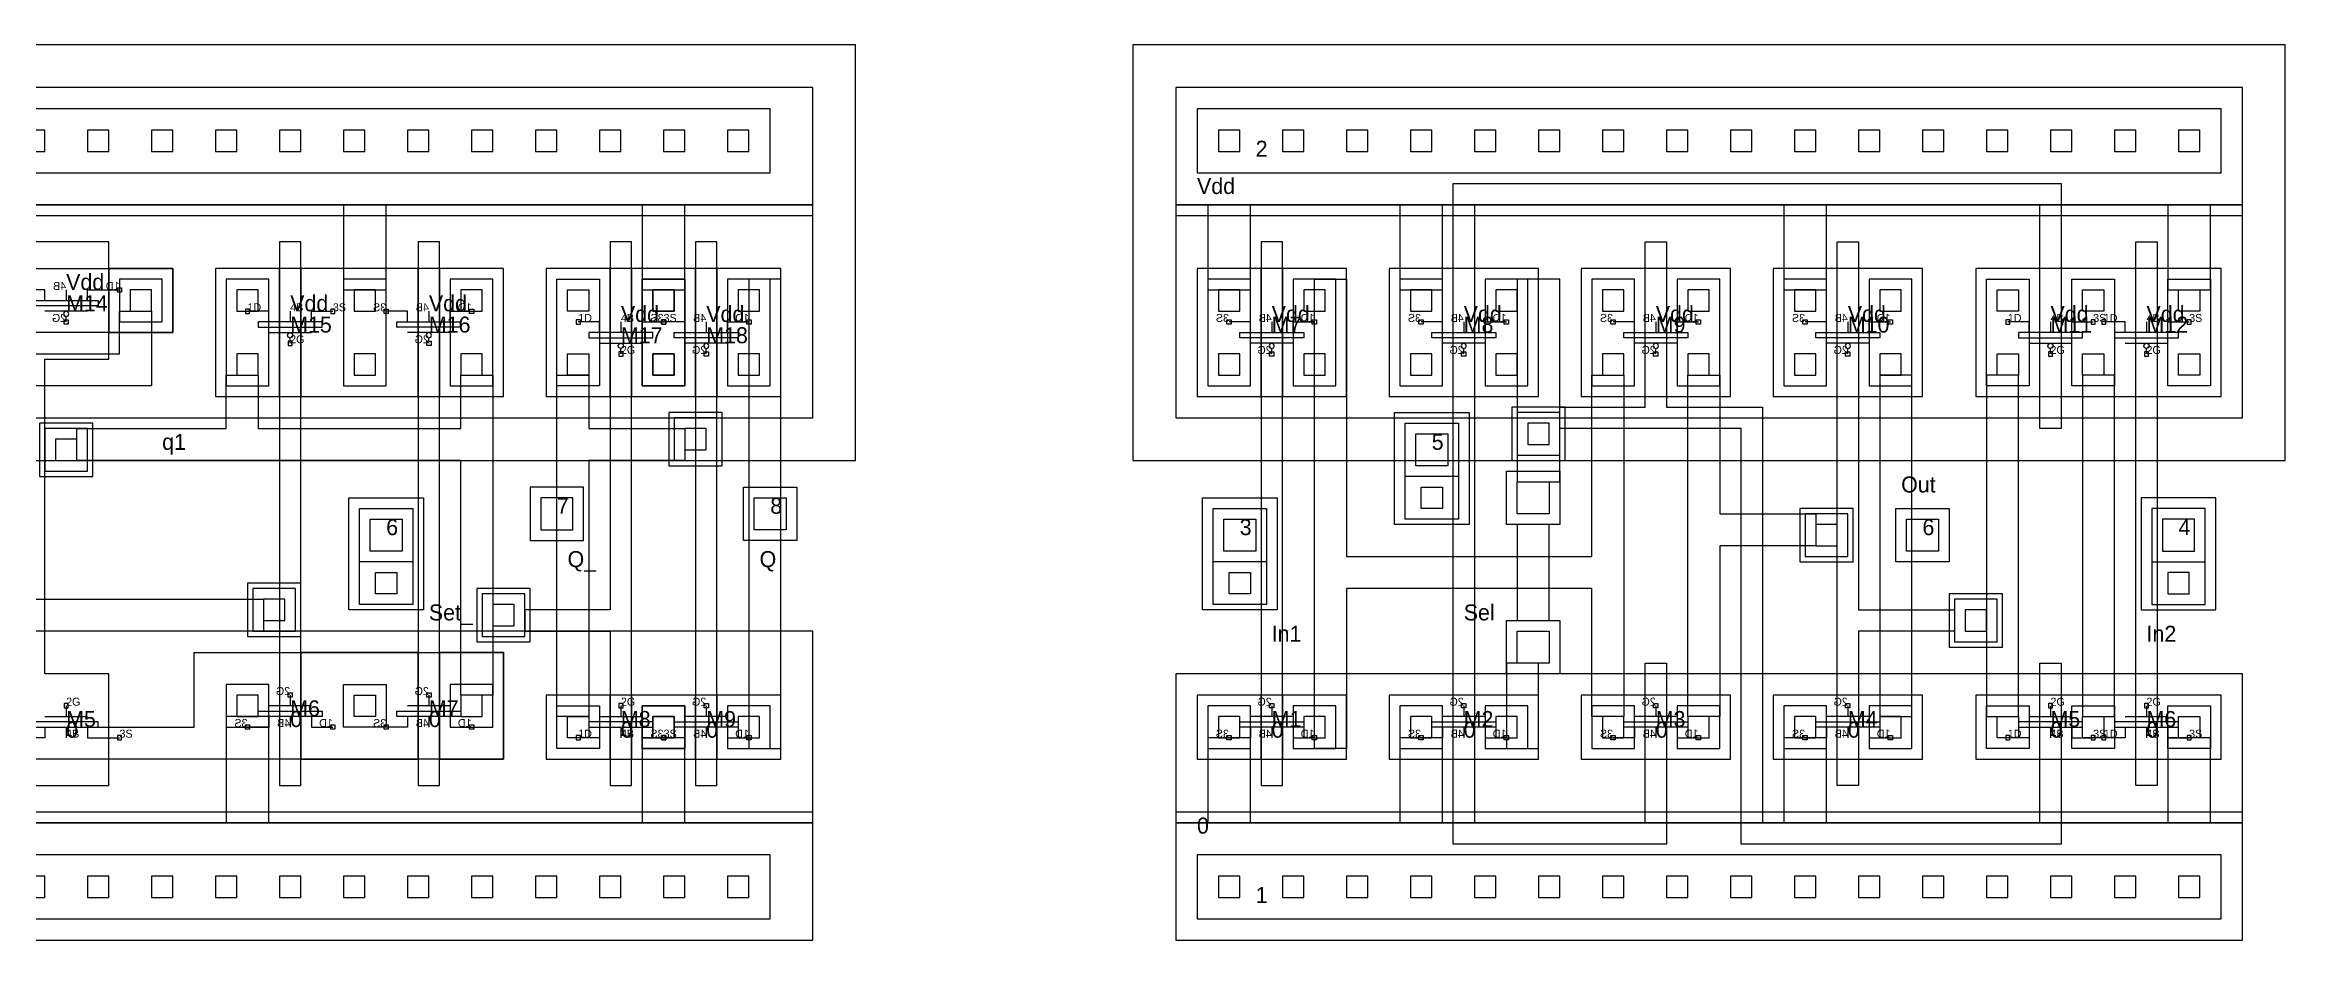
# Model space of a CAD drawing. Extents: x -4 to 794, y 0 to 644.
# Drawn here: x 384 to 594, y 230 to 314 of the extents above; entities that cross this region are included whole.
import ezdxf

# ---------------------------------------------------------------- set-up
doc = ezdxf.new("R2010")
doc.units = 0
for name, color, linetype in [('LAYER1', 7, 'CONTINUOUS'), ('LAYER10', 7, 'CONTINUOUS'), ('LAYER2', 7, 'CONTINUOUS'), ('LAYER25', 7, 'CONTINUOUS'), ('LAYER4', 7, 'CONTINUOUS'), ('LAYER42', 7, 'CONTINUOUS'), ('LAYER43', 7, 'CONTINUOUS'), ('LAYER44', 7, 'CONTINUOUS'), ('LAYER45', 7, 'CONTINUOUS'), ('LAYER46', 7, 'CONTINUOUS'), ('LAYER49', 7, 'CONTINUOUS'), ('LAYER5', 7, 'CONTINUOUS'), ('LAYER50', 7, 'CONTINUOUS'), ('LAYER51', 7, 'CONTINUOUS'), ('LAYER6', 7, 'CONTINUOUS'), ('LAYER8', 7, 'CONTINUOUS'), ('LAYER9', 7, 'CONTINUOUS')]:
    doc.layers.add(name, color=color, linetype=linetype)

# ---------------------------------------------------------------- blocks, each defined once
blk = doc.blocks.new('CCM1_1')
at = {"layer": 'LAYER25'}
blk.add_lwpolyline([(-1, -1), (1, -1), (1, 1), (-1, 1), (-1, -1)], dxfattribs=at)
at = {"layer": 'LAYER49'}
blk.add_lwpolyline([(-2, -2), (2, -2), (2, 2), (-2, 2), (-2, -2)], dxfattribs=at)
blk = doc.blocks.new('CCM1_2')
at = {"layer": 'LAYER25'}
for points in [[(-1, 5), (1, 5), (1, 7), (-1, 7), (-1, 5)], [(-1, -1), (1, -1), (1, 1), (-1, 1), (-1, -1)]]:
    blk.add_lwpolyline(points, dxfattribs=at)
at = {"layer": 'LAYER49'}
blk.add_lwpolyline([(-2, -2), (2, -2), (2, 8), (-2, 8), (-2, -2)], dxfattribs=at)
blk = doc.blocks.new('CCONT')
at = {"layer": 'LAYER25'}
blk.add_lwpolyline([(-1, -1), (1, -1), (1, 1), (-1, 1), (-1, -1)], dxfattribs=at)
blk = doc.blocks.new('CONT')
at = {"layer": 'LAYER25'}
blk.add_lwpolyline([(-1, -1), (1, -1), (1, 1), (-1, 1), (-1, -1)], dxfattribs=at)
blk = doc.blocks.new('M1V1M2')
at = {"layer": 'LAYER49'}
blk.add_lwpolyline([(-2.5, -2.5), (2.5, -2.5), (2.5, 2.5), (-2.5, 2.5), (-2.5, -2.5)], dxfattribs=at)
at = {"layer": 'LAYER50'}
blk.add_lwpolyline([(-1.5, -1.5), (1.5, -1.5), (1.5, 1.5), (-1.5, 1.5), (-1.5, -1.5)], dxfattribs=at)
at = {"layer": 'LAYER51'}
blk.add_lwpolyline([(-2.5, -2.5), (2.5, -2.5), (2.5, 2.5), (-2.5, 2.5), (-2.5, -2.5)], dxfattribs=at)
blk = doc.blocks.new('NMOS2X10_TOK')
at = {"layer": 'LAYER1'}
for points in [[(-2, 0), (-2, -1), (-4, -1)], [(-3, 0), (3, 0), (3, 0.5), (-3, 0.5), (-3, 0)], [(-2, 1), (2, 1)], [(0, 2), (0, 1)], [(0, 0), (0, -1)], [(2, 0), (2, -1), (4, -1)]]:
    blk.add_lwpolyline(points, dxfattribs=at)
at = {"layer": 'LAYER8'}
blk.add_lwpolyline([(-0.2, 1.8), (0.2, 1.8), (0.2, 2.2), (-0.2, 2.2), (-0.2, 1.8)], dxfattribs=at)
at = {"layer": 'LAYER9'}
for points in [[(-4.2, -1.2), (-3.8, -1.2), (-3.8, -0.8), (-4.2, -0.8), (-4.2, -1.2)], [(3.8, -1.2), (4.2, -1.2), (4.2, -0.8), (3.8, -0.8), (3.8, -1.2)]]:
    blk.add_lwpolyline(points, dxfattribs=at)
at = {"layer": 'LAYER5'}
for s, p in [('2G', (0, 2)), ('1D', (-4, -1)), ('4B', (0, -1)), ('3S', (4, -1))]:
    blk.add_text(s, height=0.75, dxfattribs=at).set_placement(p)
blk = doc.blocks.new('NMOS2X6_TOK')
at = {"layer": 'LAYER1'}
for points in [[(-2, 0), (-2, -1), (-4, -1)], [(-3, 0), (3, 0), (3, 0.5), (-3, 0.5), (-3, 0)], [(-2, 1), (2, 1)], [(0, 2), (0, 1)], [(0, 0), (0, -1)], [(2, 0), (2, -1), (4, -1)]]:
    blk.add_lwpolyline(points, dxfattribs=at)
at = {"layer": 'LAYER8'}
blk.add_lwpolyline([(-0.2, 1.8), (0.2, 1.8), (0.2, 2.2), (-0.2, 2.2), (-0.2, 1.8)], dxfattribs=at)
at = {"layer": 'LAYER9'}
for points in [[(-4.2, -1.2), (-3.8, -1.2), (-3.8, -0.8), (-4.2, -0.8), (-4.2, -1.2)], [(3.8, -1.2), (4.2, -1.2), (4.2, -0.8), (3.8, -0.8), (3.8, -1.2)]]:
    blk.add_lwpolyline(points, dxfattribs=at)
at = {"layer": 'LAYER5'}
for s, p in [('2G', (0, 2)), ('1D', (-4, -1)), ('4B', (0, -1)), ('3S', (4, -1))]:
    blk.add_text(s, height=0.75, dxfattribs=at).set_placement(p)
blk = doc.blocks.new('NMOS8X3_TOK')
at = {"layer": 'LAYER1'}
for points in [[(-2, 0), (-2, -1), (-5, -1)], [(-3, 0), (3, 0), (3, 0.5), (-3, 0.5), (-3, 0)], [(-2, 1), (2, 1)], [(0, 2), (0, 1)], [(0, 0), (0, -1)], [(2, 0), (2, -1), (5, -1)]]:
    blk.add_lwpolyline(points, dxfattribs=at)
at = {"layer": 'LAYER8'}
blk.add_lwpolyline([(-0.2, 1.8), (0.2, 1.8), (0.2, 2.2), (-0.2, 2.2), (-0.2, 1.8)], dxfattribs=at)
at = {"layer": 'LAYER9'}
for points in [[(-5.2, -1.2), (-4.8, -1.2), (-4.8, -0.8), (-5.2, -0.8), (-5.2, -1.2)], [(4.8, -1.2), (5.2, -1.2), (5.2, -0.8), (4.8, -0.8), (4.8, -1.2)]]:
    blk.add_lwpolyline(points, dxfattribs=at)
at = {"layer": 'LAYER5'}
for s, p in [('2G', (0, 2)), ('1D', (-5, -1)), ('4B', (0, -1)), ('3S', (5, -1))]:
    blk.add_text(s, height=0.75, dxfattribs=at).set_placement(p)
blk = doc.blocks.new('P1CCM1')
at = {"layer": 'LAYER25'}
blk.add_lwpolyline([(-1, -1), (1, -1), (1, 1), (-1, 1), (-1, -1)], dxfattribs=at)
at = {"layer": 'LAYER46'}
blk.add_lwpolyline([(-2.5, -2.5), (2.5, -2.5), (2.5, 2.5), (-2.5, 2.5), (-2.5, -2.5)], dxfattribs=at)
at = {"layer": 'LAYER49'}
blk.add_lwpolyline([(-2, -2), (2, -2), (2, 2), (-2, 2), (-2, -2)], dxfattribs=at)
blk = doc.blocks.new('P1CCM1V1M2')
at = {"layer": 'LAYER25'}
blk.add_lwpolyline([(-1, -5.5), (1, -5.5), (1, -3.5), (-1, -3.5), (-1, -5.5)], dxfattribs=at)
at = {"layer": 'LAYER46'}
blk.add_lwpolyline([(-3.5, -7), (3.5, -7), (3.5, 3.5), (-3.5, 3.5), (-3.5, -7)], dxfattribs=at)
at = {"layer": 'LAYER49'}
blk.add_lwpolyline([(-2.5, -6.5), (2.5, -6.5), (2.5, 2.5), (-2.5, 2.5), (-2.5, -6.5)], dxfattribs=at)
at = {"layer": 'LAYER50'}
blk.add_lwpolyline([(-1.5, -1.5), (1.5, -1.5), (1.5, 1.5), (-1.5, 1.5), (-1.5, -1.5)], dxfattribs=at)
at = {"layer": 'LAYER51'}
blk.add_lwpolyline([(-2.5, -2.5), (2.5, -2.5), (2.5, 2.5), (-2.5, 2.5), (-2.5, -2.5)], dxfattribs=at)
blk = doc.blocks.new('PMOS2X12_TOK')
at = {"layer": 'LAYER1'}
for points in [[(-2, 0), (-2, 1), (-4, 1)], [(-3, -0.5), (3, -0.5), (3, 0), (-3, 0), (-3, -0.5)], [(0, 1), (0, 0)], [(2, 0), (2, 1), (4, 1)], [(-2, -1), (2, -1)], [(0, -1.5), (-0.18, -1.43), (-0.25, -1.25), (-0.18, -1.07), (0, -1), (0.18, -1.07), (0.25, -1.25), (0.18, -1.43), (0, -1.5)], [(0, -2), (0, -1.5)]]:
    blk.add_lwpolyline(points, dxfattribs=at)
at = {"layer": 'LAYER10'}
for points in [[(-4.2, 0.8), (-3.8, 0.8), (-3.8, 1.2), (-4.2, 1.2), (-4.2, 0.8)], [(3.8, 0.8), (4.2, 0.8), (4.2, 1.2), (3.8, 1.2), (3.8, 0.8)]]:
    blk.add_lwpolyline(points, dxfattribs=at)
at = {"layer": 'LAYER8'}
blk.add_lwpolyline([(-0.2, -2.2), (0.2, -2.2), (0.2, -1.8), (-0.2, -1.8), (-0.2, -2.2)], dxfattribs=at)
at = {"layer": 'LAYER5'}
for s, p in [('1D', (-4, 1)), ('4B', (0, 1)), ('3S', (4, 1)), ('2G', (0, -2))]:
    blk.add_text(s, height=0.75, dxfattribs=at).set_placement(p)
blk = doc.blocks.new('PMOS8X6_TOK')
at = {"layer": 'LAYER1'}
for points in [[(-2, 0), (-2, 1), (-5, 1)], [(-3, -0.5), (3, -0.5), (3, 0), (-3, 0), (-3, -0.5)], [(0, 1), (0, 0)], [(2, 0), (2, 1), (5, 1)], [(-2, -1), (2, -1)], [(0, -1.5), (-0.18, -1.43), (-0.25, -1.25), (-0.18, -1.07), (0, -1), (0.18, -1.07), (0.25, -1.25), (0.18, -1.43), (0, -1.5)], [(0, -2), (0, -1.5)]]:
    blk.add_lwpolyline(points, dxfattribs=at)
at = {"layer": 'LAYER10'}
for points in [[(-5.2, 0.8), (-4.8, 0.8), (-4.8, 1.2), (-5.2, 1.2), (-5.2, 0.8)], [(4.8, 0.8), (5.2, 0.8), (5.2, 1.2), (4.8, 1.2), (4.8, 0.8)]]:
    blk.add_lwpolyline(points, dxfattribs=at)
at = {"layer": 'LAYER8'}
blk.add_lwpolyline([(-0.2, -2.2), (0.2, -2.2), (0.2, -1.8), (-0.2, -1.8), (-0.2, -2.2)], dxfattribs=at)
at = {"layer": 'LAYER5'}
for s, p in [('1D', (-5, 1)), ('4B', (0, 1)), ('3S', (5, 1)), ('2G', (0, -2))]:
    blk.add_text(s, height=0.75, dxfattribs=at).set_placement(p)
blk = doc.blocks.new('LATCH4')
at = {"layer": 'LAYER10'}
for points in [[(2, 51), (8, 51), (8, 63), (2, 63), (2, 51)], [(10, 51), (16, 51), (16, 63), (10, 63), (10, 51)], [(20, 51), (26, 51), (26, 63), (20, 63), (20, 51)], [(28, 51), (36, 51), (36, 63), (28, 63), (28, 51)], [(40, 51), (46, 51), (46, 63), (40, 63), (40, 51)], [(48, 63), (48, 51), (54, 51), (54, 57), (56, 57), (56, 63), (48, 63)], [(64, 57), (72, 57), (72, 63), (64, 63), (64, 57)], [(80, 57), (86, 57), (86, 63), (80, 63), (80, 57)], [(90, 51), (96, 51), (96, 63), (90, 63), (90, 51)], [(98, 51), (109, 51), (109, 63), (98, 63), (98, 51)], [(111, 51), (117, 51), (117, 63), (111, 63), (111, 51)], [(121, 51), (127, 51), (127, 63), (121, 63), (121, 51)], [(129, 51), (135, 51), (135, 63), (129, 63), (129, 51)], [(137, 51), (143, 51), (143, 63), (137, 63), (137, 51)]]:
    blk.add_lwpolyline(points, dxfattribs=at)
at = {"layer": 'LAYER42'}
blk.add_lwpolyline([(-4, 45), (150, 45), (150, 84), (-4, 84), (-4, 45)], dxfattribs=at)
at = {"layer": 'LAYER43'}
for points in [[(4, 72), (142, 72), (142, 78), (4, 78), (4, 72)], [(2, 51), (16, 51), (16, 63), (2, 63), (2, 51)], [(20, 51), (36, 51), (36, 63), (20, 63), (20, 51)], [(40, 63), (86, 63), (86, 57), (54, 57), (54, 51), (40, 51), (40, 63)], [(90, 51), (117, 51), (117, 63), (90, 63), (90, 51)], [(121, 51), (135, 51), (135, 63), (121, 63), (121, 51)], [(129, 51), (143, 51), (143, 63), (129, 63), (129, 51)], [(40, 23), (54, 23), (54, 20), (88, 20), (88, 27), (117, 27), (117, 17), (40, 17), (40, 23)], [(2, 17), (16, 17), (16, 23), (2, 23), (2, 17)], [(20, 17), (36, 17), (36, 23), (20, 23), (20, 17)], [(121, 17), (135, 17), (135, 23), (121, 23), (121, 17)], [(129, 17), (143, 17), (143, 23), (129, 23), (129, 17)], [(4, 2), (142, 2), (142, 8), (4, 8), (4, 2)]]:
    blk.add_lwpolyline(points, dxfattribs=at)
at = {"layer": 'LAYER44'}
for points in [[(0, 49), (146, 49), (146, 69), (0, 69), (0, 49)], [(0, 0), (146, 0), (146, 11), (0, 11), (0, 0)]]:
    blk.add_lwpolyline(points, dxfattribs=at)
at = {"layer": 'LAYER45'}
for points in [[(0, 69), (146, 69), (146, 80), (0, 80), (0, 69)], [(0, 11), (146, 11), (146, 29), (0, 29), (0, 11)]]:
    blk.add_lwpolyline(points, dxfattribs=at)
at = {"layer": 'LAYER46'}
for points in [[(8, 65.5), (8, 14.5), (10, 14.5), (10, 65.5), (8, 65.5)], [(26, 65.5), (26, 14.5), (28, 14.5), (28, 24), (46, 24), (46, 14.5), (48, 14.5), (48, 26), (28, 26), (28, 65.5), (26, 65.5)], [(46, 65.5), (48, 65.5), (48, 46), (39, 46), (39, 48), (46, 48), (46, 65.5)], [(64, 65.5), (56, 65.5), (56, 14.5), (64, 14.5), (64, 25), (58, 25), (58, 54.5), (64, 54.5), (64, 65.5)], [(80, 65.5), (72, 65.5), (72, 14.5), (80, 14.5), (80, 25), (74, 25), (74, 54.5), (80, 54.5), (80, 65.5)], [(96, 65.5), (96, 14.5), (98, 14.5), (98, 65.5), (96, 65.5)], [(109, 65.5), (109, 14.5), (111, 14.5), (111, 30), (111, 47), (111, 65.5), (109, 65.5)], [(127, 65.5), (127, 31), (119, 31), (119, 29), (127, 29), (127, 14.5), (129, 14.5), (129, 65.5), (127, 65.5)], [(135, 65.5), (135, 14.5), (137, 14.5), (137, 65.5), (135, 65.5)], [(32.5, 25), (39.5, 25), (39.5, 31), (32.5, 31), (32.5, 25)]]:
    blk.add_lwpolyline(points, dxfattribs=at)
at = {"layer": 'LAYER49'}
for points in [[(0, 68), (146, 68), (146, 80), (0, 80), (0, 68)], [(3, 61), (7, 61), (7, 69), (3, 69), (3, 61)], [(21, 61), (25, 61), (25, 69), (21, 69), (21, 61)], [(66, 61), (70, 61), (70, 69), (66, 69), (66, 61)], [(102, 61), (106, 61), (106, 69), (102, 69), (102, 61)], [(130, 61), (134, 61), (134, 69), (130, 69), (130, 61)], [(13, 62), (16, 62), (16, 36), (42, 36), (42, 53), (45, 53), (45, 21), (42, 21), (42, 33), (16, 33), (16, 18), (13, 18), (13, 62)], [(33.5, 48), (37, 48), (37, 62), (33.5, 62), (33.5, 48)], [(140, 18), (143, 18), (143, 62), (140, 62), (140, 18)], [(81, 59), (84, 59), (84, 52), (53, 52), (53, 32), (94.5, 32), (94.5, 29), (53, 29), (53, 21), (50, 21), (50, 55), (81, 55), (81, 59)], [(91, 53), (94, 53), (94, 48), (113, 48), (113, 53), (116, 53), (116, 23), (113, 23), (113, 45), (77, 45), (77, 48), (91, 48), (91, 53)], [(122, 53), (125, 53), (125, 48), (134, 48), (134, 45), (125, 45), (125, 21), (122, 21), (122, 53)], [(34, 18), (38, 18), (38, 26.5), (34, 26.5), (34, 18)], [(91, 11), (95, 11), (95, 21), (91, 21), (91, 11)], [(3, 11), (7, 11), (7, 19), (3, 19), (3, 11)], [(21, 11), (25, 11), (25, 19), (21, 19), (21, 11)], [(130, 11), (134, 11), (134, 19), (130, 19), (130, 11)], [(0, 0), (146, 0), (146, 12), (0, 12), (0, 0)]]:
    blk.add_lwpolyline(points, dxfattribs=at)
at = {"layer": 'LAYER51'}
blk.add_lwpolyline([(34.5, 29.5), (37.5, 29.5), (37.5, 41), (34.5, 41), (34.5, 29.5)], dxfattribs=at)
at = {"layer": 'LAYER9'}
for points in [[(88, 27), (96, 27), (96, 17), (80, 17), (80, 20), (88, 20), (88, 27)], [(98, 17), (109, 17), (109, 27), (98, 27), (98, 17)], [(111, 17), (117, 17), (117, 27), (111, 27), (111, 17)], [(2, 17), (8, 17), (8, 23), (2, 23), (2, 17)], [(10, 17), (16, 17), (16, 23), (10, 23), (10, 17)], [(20, 17), (26, 17), (26, 23), (20, 23), (20, 17)], [(28, 17), (36, 17), (36, 23), (28, 23), (28, 17)], [(40, 17), (46, 17), (46, 23), (40, 23), (40, 17)], [(48, 23), (54, 23), (54, 20), (56, 20), (56, 17), (48, 17), (48, 23)], [(121, 17), (127, 17), (127, 23), (121, 23), (121, 17)], [(129, 17), (135, 17), (135, 23), (129, 23), (129, 17)], [(137, 17), (143, 17), (143, 23), (137, 23), (137, 17)], [(64, 17), (72, 17), (72, 20), (64, 20), (64, 17)]]:
    blk.add_lwpolyline(points, dxfattribs=at)
for name, p in [('CCONT', (7, 75)), ('CONT', (13, 75)), ('CONT', (19, 75)), ('CONT', (25, 75)), ('CONT', (31, 75)), ('CONT', (37, 75)), ('CONT', (43, 75)), ('CONT', (49, 75)), ('CONT', (55, 75)), ('CONT', (61, 75)), ('CONT', (67, 75)), ('CONT', (73, 75)), ('CONT', (79, 75)), ('CONT', (85, 75)), ('CONT', (91, 75)), ('CONT', (97, 75)), ('CONT', (103, 75)), ('CONT', (109, 75)), ('CONT', (115, 75)), ('CONT', (121, 75)), ('CONT', (127, 75)), ('CONT', (133, 75)), ('CONT', (139, 75)), ('CCM1_2', (5, 54)), ('CCM1_2', (13, 54)), ('CCM1_2', (23, 54)), ('CCM1_2', (33, 54)), ('CCM1_2', (43, 54)), ('CCM1_2', (51, 54)), ('PMOS8X6_TOK', (60, 60)), ('CCM1_1', (68, 60)), ('CCM1_1', (83, 60)), ('CCM1_2', (93, 54)), ('CCM1_2', (104, 54)), ('CCM1_2', (114, 54)), ('CCM1_2', (132, 54)), ('CCM1_2', (140, 54)), ('PMOS2X12_TOK', (97, 58)), ('PMOS2X12_TOK', (128, 57)), ('P1CCM1', (76, 46)), ('P1CCM1', (135, 47)), ('M1V1M2', (122, 40)), ('P1CCM1', (95.5, 31)), ('P1CCM1', (117, 30.5)), ('CCM1_1', (93, 22)), ('CCM1_1', (114, 22)), ('CCM1_1', (5, 20)), ('CCM1_1', (13, 20)), ('CCM1_1', (23, 20)), ('CCM1_1', (33, 20)), ('CCM1_1', (43, 20)), ('CCM1_1', (51, 20)), ('NMOS8X3_TOK', (60, 20)), ('NMOS8X3_TOK', (76, 20)), ('NMOS2X6_TOK', (128, 20)), ('CCM1_1', (132, 20)), ('CCM1_1', (140, 20)), ('CCONT', (7, 5)), ('CONT', (13, 5)), ('CONT', (19, 5)), ('CONT', (25, 5)), ('CONT', (31, 5)), ('CONT', (37, 5)), ('CONT', (43, 5)), ('CONT', (49, 5)), ('CONT', (55, 5)), ('CONT', (61, 5)), ('CONT', (67, 5)), ('CONT', (73, 5)), ('CONT', (79, 5)), ('CONT', (85, 5)), ('CONT', (91, 5)), ('CONT', (97, 5)), ('CONT', (103, 5)), ('CONT', (109, 5)), ('CONT', (115, 5)), ('CONT', (121, 5)), ('CONT', (127, 5)), ('CONT', (133, 5)), ('CONT', (139, 5))]:
    blk.add_blockref(name, p)
at = {"xscale": -1}
for name, p in [('PMOS8X6_TOK', (76, 60)), ('CCM1_2', (124, 54)), ('CCM1_2', (132, 54)), ('PMOS2X12_TOK', (110, 58)), ('PMOS2X12_TOK', (9, 57)), ('PMOS2X12_TOK', (27, 57)), ('PMOS2X12_TOK', (47, 57)), ('PMOS2X12_TOK', (136, 57)), ('P1CCM1V1M2', (24, 46)), ('P1CCM1V1M2', (60, 44)), ('M1V1M2', (142, 40)), ('P1CCM1V1M2', (6, 38)), ('P1CCM1V1M2', (106, 38)), ('M1V1M2', (36, 27.5)), ('NMOS2X10_TOK', (97, 21)), ('CCM1_1', (104, 22)), ('NMOS2X10_TOK', (110, 21)), ('NMOS2X6_TOK', (9, 20)), ('NMOS2X6_TOK', (27, 20)), ('NMOS2X6_TOK', (47, 20)), ('CCM1_1', (124, 20)), ('CCM1_1', (132, 20)), ('NMOS2X6_TOK', (136, 20))]:
    blk.add_blockref(name, p, dxfattribs=at)
at = {"rotation": 180}
blk.add_blockref('P1CCM1V1M2', (36, 43), dxfattribs=at)
at = {"layer": 'LAYER2'}
for s, p in [('q1', (85, 46)), ('tg1', (52, 34))]:
    blk.add_text(s, height=1.5, dxfattribs=at).set_placement(p)
at = {"layer": 'LAYER4'}
for s, p in [('Vdd', (2, 70)), ('Vdd', (60, 61)), ('Vdd', (76, 61)), ('Vdd', (9, 58)), ('Vdd', (27, 58)), ('Vdd', (47, 58)), ('Vdd', (97, 59)), ('Vdd', (110, 59)), ('Vdd', (128, 58)), ('Vdd', (136, 58)), ('Dat', (9, 46)), ('Clk', (27, 38)), ('Rst_', (57, 35)), ('Q_', (123, 35)), ('Q', (141, 35)), ('dat_', (18, 34)), ('Set_', (110, 30)), ('0', (97, 20)), ('0', (110, 20)), ('0', (9, 19)), ('0', (27, 19)), ('0', (47, 19)), ('0', (60, 19)), ('0', (76, 19)), ('0', (128, 19)), ('0', (136, 19)), ('0', (2, 10))]:
    blk.add_text(s, height=1.5, dxfattribs=at).set_placement(p)
at = {"layer": 'LAYER5'}
for s, p in [('2', (1.5, 73)), ('4', (24, 46)), ('5', (60, 44)), ('7', (122, 40)), ('8', (142, 40)), ('3', (6, 38)), ('6', (106, 38)), ('1', (1.5, 3.5))]:
    blk.add_text(s, height=1.5, dxfattribs=at).set_placement(p)
at = {"layer": 'LAYER6'}
for s, p in [('M13', (60, 59)), ('M14', (76, 59)), ('M10', (9, 57)), ('M11', (27, 57)), ('M12', (47, 56)), ('M15', (97, 57)), ('M16', (110, 57)), ('M17', (128, 56)), ('M18', (136, 56)), ('M1', (9, 20)), ('M2', (27, 20)), ('M3', (47, 20)), ('M4', (60, 20)), ('M5', (76, 20)), ('M6', (97, 21)), ('M7', (110, 21)), ('M8', (128, 20)), ('M9', (136, 20))]:
    blk.add_text(s, height=1.5, dxfattribs=at).set_placement(p)
blk = doc.blocks.new('MUX1')
at = {"layer": 'LAYER10'}
for points in [[(2, 51), (8, 51), (8, 63), (2, 63), (2, 51)], [(10, 51), (16, 51), (16, 63), (10, 63), (10, 51)], [(20, 51), (26, 51), (26, 63), (20, 63), (20, 51)], [(28, 51), (34, 51), (34, 63), (28, 63), (28, 51)], [(38, 51), (44, 51), (44, 63), (38, 63), (38, 51)], [(46, 51), (52, 51), (52, 63), (46, 63), (46, 51)], [(56, 51), (62, 51), (62, 63), (56, 63), (56, 51)], [(64, 51), (70, 51), (70, 63), (64, 63), (64, 51)], [(75, 51), (81, 51), (81, 63), (75, 63), (75, 51)], [(83, 51), (90, 51), (90, 63), (83, 63), (83, 51)], [(92, 51), (98, 51), (98, 63), (92, 63), (92, 51)]]:
    blk.add_lwpolyline(points, dxfattribs=at)
at = {"layer": 'LAYER42'}
blk.add_lwpolyline([(-4, 45), (104, 45), (104, 84), (-4, 84), (-4, 45)], dxfattribs=at)
at = {"layer": 'LAYER43'}
for points in [[(2, 72), (98, 72), (98, 78), (2, 78), (2, 72)], [(2, 51), (16, 51), (16, 63), (2, 63), (2, 51)], [(20, 51), (34, 51), (34, 63), (20, 63), (20, 51)], [(38, 51), (52, 51), (52, 63), (38, 63), (38, 51)], [(56, 51), (70, 51), (70, 63), (56, 63), (56, 51)], [(75, 51), (98, 51), (98, 63), (75, 63), (75, 51)], [(2, 17), (16, 17), (16, 23), (2, 23), (2, 17)], [(20, 17), (34, 17), (34, 23), (20, 23), (20, 17)], [(38, 17), (52, 17), (52, 23), (38, 23), (38, 17)], [(56, 17), (70, 17), (70, 23), (56, 23), (56, 17)], [(75, 17), (98, 17), (98, 23), (75, 23), (75, 17)], [(2, 2), (98, 2), (98, 8), (2, 8), (2, 2)]]:
    blk.add_lwpolyline(points, dxfattribs=at)
at = {"layer": 'LAYER44'}
for points in [[(0, 49), (100, 49), (100, 69), (0, 69), (0, 49)], [(0, 0), (100, 0), (100, 11), (0, 11), (0, 0)]]:
    blk.add_lwpolyline(points, dxfattribs=at)
at = {"layer": 'LAYER45'}
for points in [[(0, 69), (100, 69), (100, 80), (0, 80), (0, 69)], [(0, 11), (100, 11), (100, 25), (0, 25), (0, 11)]]:
    blk.add_lwpolyline(points, dxfattribs=at)
at = {"layer": 'LAYER46'}
for points in [[(44, 26), (46, 26), (46, 9), (26, 9), (26, 71), (83, 71), (83, 48), (81, 48), (81, 69), (28, 69), (28, 11), (44, 11), (44, 26)], [(8, 65.5), (8, 14.5), (10, 14.5), (10, 65.5), (8, 65.5)], [(36, 50), (44, 50), (44, 65.5), (46, 65.5), (46, 50), (55, 50), (55, 11), (81, 11), (81, 26), (83, 26), (83, 9), (53, 9), (53, 48), (36, 48), (36, 50)], [(62, 65.5), (64, 65.5), (64, 31), (73, 31), (73, 29), (64, 29), (64, 14.5), (62, 14.5), (62, 65.5)], [(92, 65.5), (92, 14.5), (90, 14.5), (90, 65.5), (92, 65.5)]]:
    blk.add_lwpolyline(points, dxfattribs=at)
at = {"layer": 'LAYER49'}
for points in [[(0, 68), (100, 68), (100, 80), (0, 80), (0, 68)], [(3, 61), (7, 61), (7, 69), (3, 69), (3, 61)], [(21, 61), (25, 61), (25, 69), (21, 69), (21, 61)], [(57, 61), (61, 61), (61, 69), (57, 69), (57, 61)], [(93, 61), (97, 61), (97, 69), (93, 69), (93, 61)], [(13, 62), (16, 62), (16, 36), (39, 36), (39, 53), (42, 53), (42, 21), (39, 21), (39, 33), (16, 33), (16, 18), (13, 18), (13, 62)], [(32, 43), (36, 43), (36, 62), (32, 62), (32, 43)], [(48, 53), (51, 53), (51, 40), (60, 40), (60, 37), (51, 37), (51, 21), (48, 21), (48, 53)], [(66, 21), (69, 21), (69, 53), (66, 53), (66, 21)], [(76, 21), (79, 21), (79, 53), (76, 53), (76, 21)], [(85, 21), (88, 21), (88, 53), (85, 53), (85, 21)], [(31, 18), (34, 18), (34, 26), (31, 26), (31, 18)], [(3, 11), (7, 11), (7, 19), (3, 19), (3, 11)], [(21, 11), (25, 11), (25, 19), (21, 19), (21, 11)], [(57, 11), (61, 11), (61, 19), (57, 19), (57, 11)], [(93, 11), (97, 11), (97, 19), (93, 19), (93, 11)], [(0, 0), (100, 0), (100, 12), (0, 12), (0, 0)]]:
    blk.add_lwpolyline(points, dxfattribs=at)
at = {"layer": 'LAYER51'}
blk.add_lwpolyline([(32, 30), (35, 30), (35, 39), (32, 39), (32, 30)], dxfattribs=at)
at = {"layer": 'LAYER9'}
for points in [[(2, 17), (8, 17), (8, 23), (2, 23), (2, 17)], [(10, 17), (16, 17), (16, 23), (10, 23), (10, 17)], [(20, 17), (26, 17), (26, 23), (20, 23), (20, 17)], [(28, 17), (34, 17), (34, 23), (28, 23), (28, 17)], [(38, 17), (44, 17), (44, 23), (38, 23), (38, 17)], [(46, 17), (52, 17), (52, 23), (46, 23), (46, 17)], [(56, 17), (62, 17), (62, 23), (56, 23), (56, 17)], [(64, 17), (70, 17), (70, 23), (64, 23), (64, 17)], [(75, 17), (81, 17), (81, 23), (75, 23), (75, 17)], [(83, 17), (90, 17), (90, 23), (83, 23), (83, 17)], [(92, 17), (98, 17), (98, 23), (92, 23), (92, 17)]]:
    blk.add_lwpolyline(points, dxfattribs=at)
for name, p in [('CCONT', (5, 75)), ('CONT', (11, 75)), ('CONT', (17, 75)), ('CONT', (23, 75)), ('CONT', (29, 75)), ('CONT', (35, 75)), ('CONT', (41, 75)), ('CONT', (47, 75)), ('CONT', (53, 75)), ('CONT', (59, 75)), ('CONT', (65, 75)), ('CONT', (71, 75)), ('CONT', (77, 75)), ('CONT', (83, 75)), ('CONT', (89, 75)), ('CONT', (95, 75)), ('CCM1_2', (5, 54)), ('CCM1_2', (13, 54)), ('CCM1_2', (23, 54)), ('CCM1_2', (31, 54)), ('CCM1_2', (41, 54)), ('CCM1_2', (49, 54)), ('CCM1_2', (59, 54)), ('CCM1_2', (67, 54)), ('PMOS2X12_TOK', (82, 57)), ('PMOS2X12_TOK', (91, 57)), ('P1CCM1', (34, 47.5)), ('P1CCM1', (61, 38)), ('P1CCM1V1M2', (94, 38)), ('P1CCM1', (75, 30)), ('CCM1_1', (5, 20)), ('CCM1_1', (13, 20)), ('CCM1_1', (23, 20)), ('CCM1_1', (31, 20)), ('CCM1_1', (41, 20)), ('CCM1_1', (49, 20)), ('CCM1_1', (59, 20)), ('CCM1_1', (67, 20)), ('NMOS2X6_TOK', (82, 20)), ('NMOS2X6_TOK', (91, 20)), ('CCONT', (5, 5)), ('CONT', (11, 5)), ('CONT', (17, 5)), ('CONT', (23, 5)), ('CONT', (29, 5)), ('CONT', (35, 5)), ('CONT', (41, 5)), ('CONT', (47, 5)), ('CONT', (53, 5)), ('CONT', (59, 5)), ('CONT', (65, 5)), ('CONT', (71, 5)), ('CONT', (77, 5)), ('CONT', (83, 5)), ('CONT', (89, 5)), ('CONT', (95, 5))]:
    blk.add_blockref(name, p)
at = {"xscale": -1}
for name, p in [('CCM1_2', (78, 54)), ('CCM1_2', (86, 54)), ('CCM1_2', (95, 54)), ('PMOS2X12_TOK', (9, 57)), ('PMOS2X12_TOK', (27, 57)), ('PMOS2X12_TOK', (45, 57)), ('PMOS2X12_TOK', (63, 57)), ('P1CCM1V1M2', (24, 46)), ('M1V1M2', (33.5, 41.5)), ('P1CCM1V1M2', (6, 38)), ('M1V1M2', (70, 38)), ('M1V1M2', (33.5, 27.5)), ('NMOS2X6_TOK', (9, 20)), ('NMOS2X6_TOK', (27, 20)), ('NMOS2X6_TOK', (45, 20)), ('NMOS2X6_TOK', (63, 20)), ('CCM1_1', (78, 20)), ('CCM1_1', (86, 20)), ('CCM1_1', (95, 20))]:
    blk.add_blockref(name, p, dxfattribs=at)
at = {"layer": 'LAYER4'}
for s, p in [('Vdd', (2, 70)), ('Vdd', (9, 58)), ('Vdd', (27, 58)), ('Vdd', (45, 58)), ('Vdd', (63, 58)), ('Vdd', (82, 58)), ('Vdd', (91, 58)), ('Out', (68, 42)), ('Sel', (27, 30)), ('In1', (9, 28)), ('In2', (91, 28)), ('0', (9, 19)), ('0', (27, 19)), ('0', (45, 19)), ('0', (63, 19)), ('0', (82, 19)), ('0', (91, 19)), ('0', (2, 10))]:
    blk.add_text(s, height=1.5, dxfattribs=at).set_placement(p)
at = {"layer": 'LAYER5'}
for s, p in [('2', (7.5, 73.5)), ('5', (24, 46)), ('3', (6, 38)), ('6', (70, 38)), ('4', (94, 38)), ('1', (7.5, 3.5))]:
    blk.add_text(s, height=1.5, dxfattribs=at).set_placement(p)
at = {"layer": 'LAYER6'}
for s, p in [('M7', (9, 57)), ('M8', (27, 57)), ('M9', (45, 57)), ('M10', (63, 57)), ('M11', (82, 57)), ('M12', (91, 57)), ('M1', (9, 20)), ('M2', (27, 20)), ('M3', (45, 20)), ('M4', (63, 20)), ('M5', (82, 20)), ('M6', (91, 20))]:
    blk.add_text(s, height=1.5, dxfattribs=at).set_placement(p)

msp = doc.modelspace()

# ---------------------------------------------------------------- block references
for name, p in [('LATCH4', (310, 230)), ('MUX1', (490, 230))]:
    msp.add_blockref(name, p)

doc.saveas('drawing.dxf')
